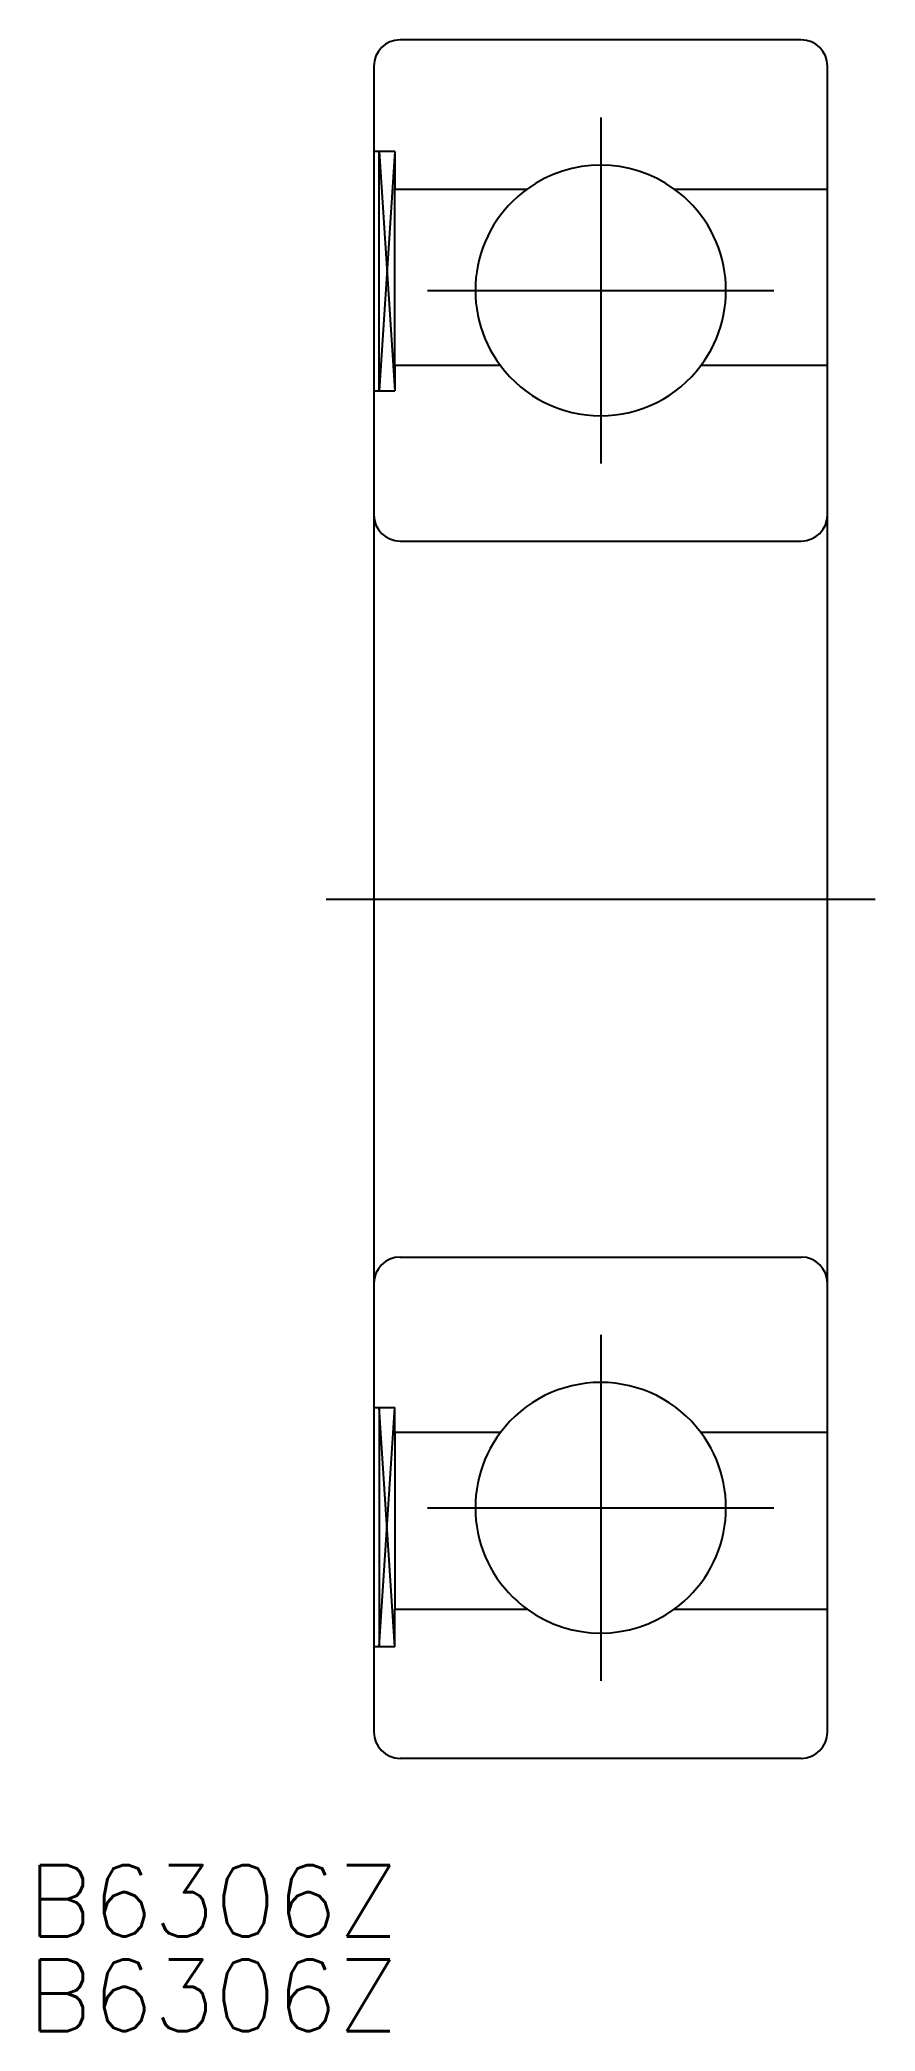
# Model space of a CAD drawing. Extents: x -23.5 to 11.5, y -47.4 to 36.
import ezdxf

# ---------------------------------------------------------------- set-up
doc = ezdxf.new("R2010")
doc.units = 0
doc.linetypes.add('CENTER', pattern=[50.8, 31.75, -6.35, 6.35, -6.35])
doc.layers.get('0').update_dxf_attribs({"linetype": 'CONTINUOUS'})
doc.layers.add('CENTER', color=1, linetype='CENTER')
doc.styles.get("Standard").update_dxf_attribs({"font": 'txt.shx', "height": 3, "bigfont": 'bigfont.shx'})

# ---------------------------------------------------------------- blocks, each defined once
blk = doc.blocks.new('*U2')
at = {"color": 7, "linetype": 'CONTINUOUS'}
blk.add_text('B6306Z', height=3, dxfattribs=at).set_placement((-24.01, -43.47))
blk = doc.blocks.new('*U3')
at = {"color": 7, "linetype": 'CONTINUOUS'}
blk.add_text('B6306Z', height=3, dxfattribs=at).set_placement((-24.01, -47.43))

msp = doc.modelspace()

# ---------------------------------------------------------------- linework, layer by layer
at = {"color": 7, "linetype": 'CONTINUOUS'}
for p, q in [((8.4, 36), (-8.4, 36)), ((-9.5, 34.9), (-9.5, -34.9)), ((9.5, -34.9), (9.5, 34.9)), ((-8.626, 31.325), (-9.5, 31.325)), ((-9.281, 21.3), (-9.281, 31.325)), ((-8.626, 31.325), (-8.626, 29.75)), ((-8.626, 29.75), (-3.082, 29.75)), ((-8.626, 22.35), (-8.626, 29.75)), ((3.082, 29.75), (9.5, 29.75)), ((-4.2, 22.35), (-8.626, 22.35)), ((-8.626, 22.35), (-8.626, 21.3)), ((9.5, 22.35), (4.2, 22.35)), ((-9.5, 21.3), (-8.626, 21.3)), ((-8.4, 15), (8.4, 15)), ((-8.4, -15), (8.4, -15)), ((-9.5, -21.3), (-8.626, -21.3)), ((-9.281, -21.3), (-9.281, -31.325)), ((-8.626, -22.35), (-8.626, -21.3)), ((-4.2, -22.35), (-8.626, -22.35)), ((-8.626, -22.35), (-8.626, -29.75)), ((9.5, -22.35), (4.2, -22.35)), ((-8.626, -29.75), (-3.082, -29.75)), ((-8.626, -31.325), (-8.626, -29.75)), ((3.082, -29.75), (9.5, -29.75)), ((-8.626, -31.325), (-9.5, -31.325)), ((8.4, -36), (-8.4, -36))]:
    msp.add_line(p, q, dxfattribs=at)
at = {"color": 3, "linetype": 'CONTINUOUS'}
for p, q in [((-8.626, 31.325), (-9.281, 21.3)), ((-9.281, 31.325), (-8.626, 21.3)), ((-8.626, -31.325), (-9.281, -21.3)), ((-9.281, -31.325), (-8.626, -21.3))]:
    msp.add_line(p, q, dxfattribs=at)
at = {"color": 7, "linetype": 'CONTINUOUS'}
for centre, radius, start, end in [((-8.4, 34.9), 1.1, 90, 180), ((8.4, 34.9), 1.1, 0, 90), ((0, 25.5), 5.25, 54.04943, 125.95057), ((0, 25.5), 5.25, 125.95057, 216.8699), ((0, 25.5), 5.25, 323.1301, 54.04943), ((0, 25.5), 5.25, 216.8699, 323.1301), ((-8.4, 16.1), 1.1, 180, 270), ((8.4, 16.1), 1.1, 270, 0), ((-8.4, -16.1), 1.1, 90, 180), ((8.4, -16.1), 1.1, 0, 90), ((0, -25.5), 5.25, 36.8699, 143.1301), ((0, -25.5), 5.25, 143.1301, 234.04943), ((0, -25.5), 5.25, 305.95057, 36.8699), ((0, -25.5), 5.25, 234.04943, 305.95057), ((-8.4, -34.9), 1.1, 180, 270), ((8.4, -34.9), 1.1, 270, 0)]:
    msp.add_arc(centre, radius, start, end, dxfattribs=at)
at = {"layer": 'CENTER', "color": 1, "linetype": 'CENTER'}
for p, q in [((0, 32.75), (0, 18.25)), ((-7.25, 25.5), (7.25, 25.5)), ((-11.5, 0), (11.5, 0)), ((0, -18.25), (0, -32.75)), ((-7.25, -25.5), (7.25, -25.5))]:
    msp.add_line(p, q, dxfattribs=at)

# ---------------------------------------------------------------- block references
at = {"color": 7, "linetype": 'CONTINUOUS'}
for name in ['*U2', '*U3']:
    msp.add_blockref(name, (0, 0), dxfattribs=at)

doc.saveas('drawing.dxf')
